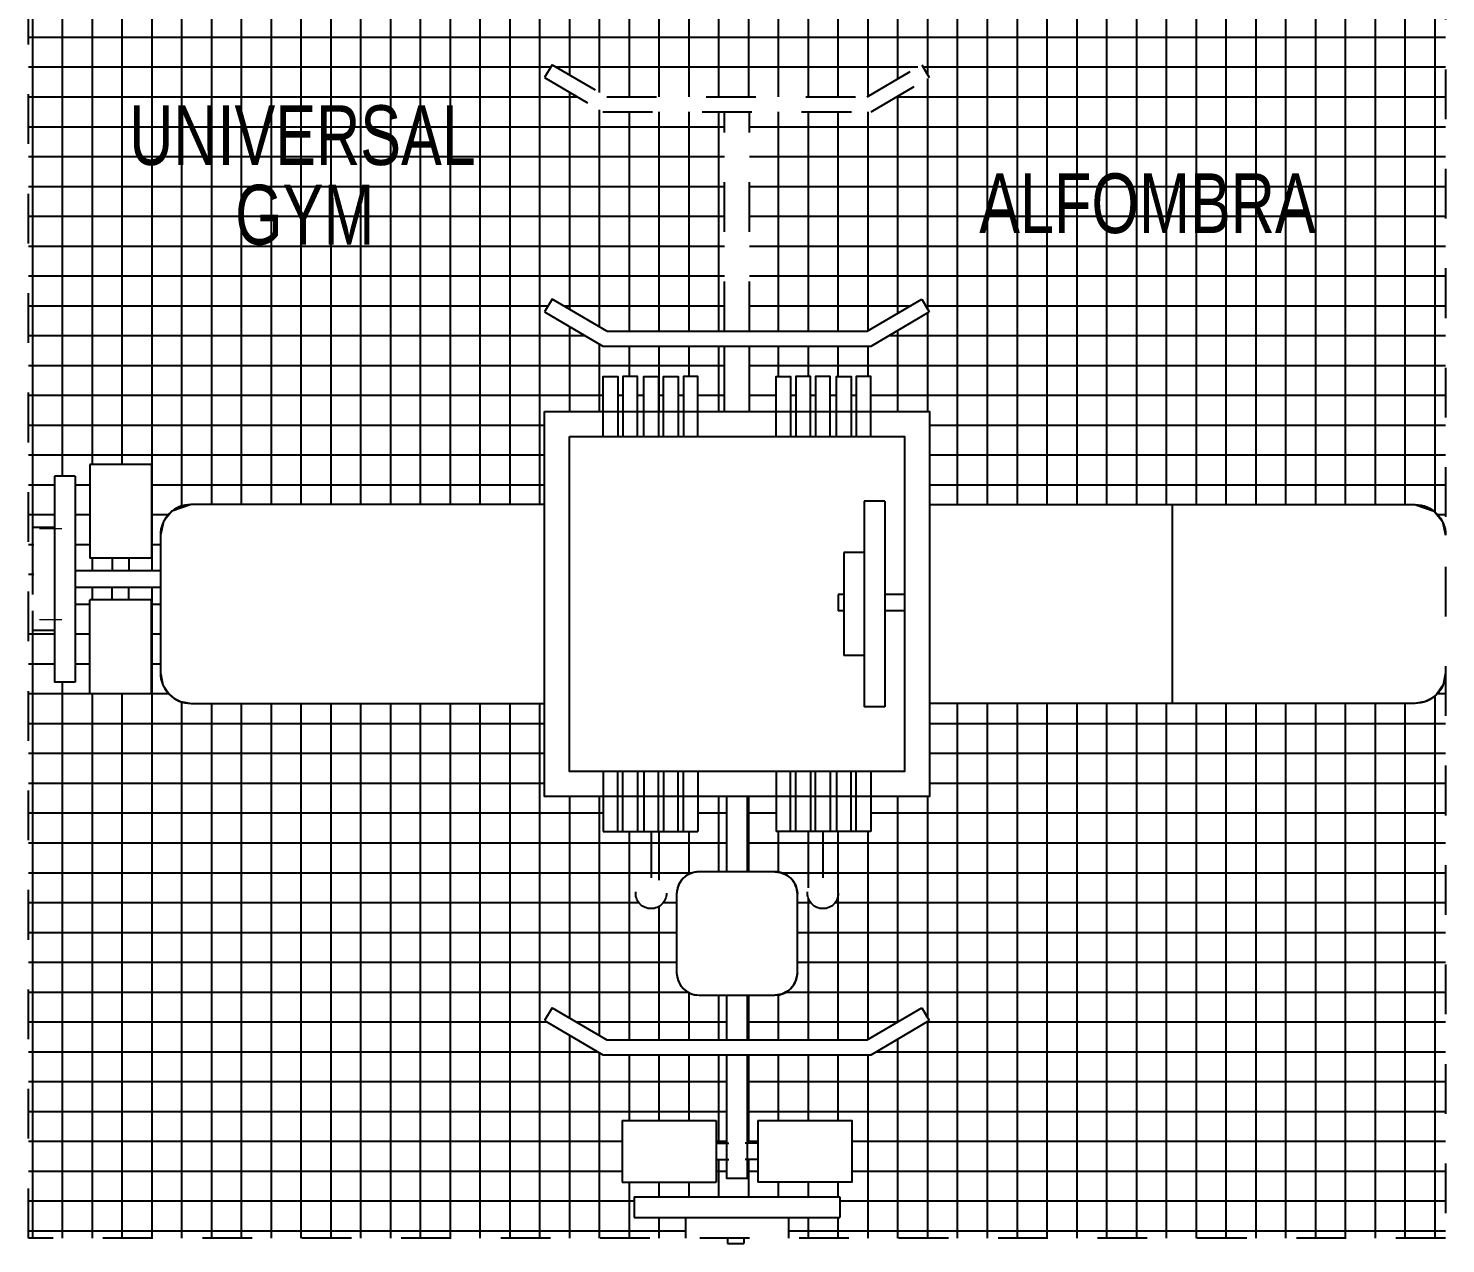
# Model space of a CAD drawing. Header units: metres. Extents: x -598 to 357, y -242 to 574.
# Drawn here: x -304.389 to -301.539, y 309.977 to 312.42 of the extents above; entities that cross this region are included whole.
import ezdxf

# ---------------------------------------------------------------- set-up
doc = ezdxf.new("R2010")
doc.units = ezdxf.units.M
doc.linetypes.add('HIDDEN', pattern=[0.375, 0.25, -0.125])
doc.layers.add('Muebles', color=1, linetype='Continuous')
doc.layers.add('xref_Nivel PB$0$T-texto', color=2, linetype='Continuous')
doc.layers.add('xref_Nivel TIPICO$0$P-puerta', color=1, linetype='Continuous', lineweight=18)
doc.styles.add('SWISS', font='swisscl.ttf')
pattern_1 = [(0, (2.700000000001182, -1.937597121896033), (1.332267629550188e-17, 0.06), []), (90, (2.700000000001182, -1.937597121896033), (-0.06, 1.699661669294394e-17), [])]

msp = doc.modelspace()

# ---------------------------------------------------------------- hatches: boundary and pattern name
at = {"layer": 'Muebles', "true_color": 0x7aafdf}
h = msp.add_hatch(dxfattribs=at)
h.set_pattern_fill('_USER', color=143, scale=0.06, angle=-1.272221872585407e-14, style=0, double=1, pattern_type=0)
h.set_pattern_definition(pattern_1)
edge = h.paths.add_edge_path()
edge.add_arc((-304.0615033807478, 311.4010087571564), 0.06169721256713956, 450.0000000000528, 539.9999999999472)
edge.add_line((-304.1232005933149, 311.4010087571565), (-304.123200593315, 311.3292654696447))
edge.add_line((-304.123200593315, 311.3292654696447), (-304.1866951120519, 311.3292654696448))
edge.add_line((-304.1866951120519, 311.3292654696448), (-304.1866951120521, 311.3546365376074))
edge.add_line((-304.1866951120521, 311.3546365376074), (-304.1411564872664, 311.3546365376072))
edge.add_line((-304.1411564872664, 311.3546365376072), (-304.1411564872657, 311.5434522662875))
edge.add_line((-304.1411564872657, 311.5434522662875), (-304.2653527366832, 311.5434522662875))
edge.add_line((-304.2653527366832, 311.5434522662875), (-304.2653527366834, 311.3546365376077))
edge.add_line((-304.2653527366834, 311.3546365376077), (-304.2198141118971, 311.3546365376075))
edge.add_line((-304.2198141118971, 311.3546365376075), (-304.2198141118977, 311.329265469645))
edge.add_line((-304.2198141118977, 311.329265469645), (-304.2947203200704, 311.3292654696451))
edge.add_line((-304.2947203200704, 311.3292654696451), (-304.29472032007, 311.5196997187513))
edge.add_line((-304.29472032007, 311.5196997187513), (-304.3361190698744, 311.5196997187514))
edge.add_line((-304.3361190698744, 311.5196997187514), (-304.3361190698748, 311.4162028442375))
edge.add_line((-304.3361190698748, 311.4162028442375), (-304.3775178196811, 311.4162028442376))
edge.add_line((-304.3775178196811, 311.4162028442376), (-304.3775178196812, 311.2819825847487))
edge.add_line((-304.3775178196812, 311.2819825847487), (-304.3886908235602, 311.2819825847466))
edge.add_line((-304.3886908235602, 311.2819825847466), (-304.3886908235603, 312.5377059697227))
edge.add_line((-304.3886908235603, 312.5377059697227), (-301.5386908235607, 312.5377059697228))
edge.add_line((-301.5386908235607, 312.5377059697228), (-301.5386908235604, 311.4010087571561))
edge.add_arc((-301.6003880361275, 311.4010087571562), 0.06169721256702587, 359.9999999999472, 450.0000000003167)
edge.add_line((-301.6003880361278, 311.4627059697232), (-302.5767217578712, 311.462705969723))
edge.add_line((-302.5767217578712, 311.462705969723), (-302.5767217578713, 311.6496750354123))
edge.add_line((-302.5767217578713, 311.6496750354123), (-302.6945793724391, 311.6496750354123))
edge.add_line((-302.6945793724391, 311.6496750354123), (-302.694579372439, 311.7203292343076))
edge.add_line((-302.694579372439, 311.7203292343076), (-302.7237575824612, 311.7203292343075))
edge.add_line((-302.7237575824612, 311.7203292343075), (-302.7237575824614, 311.6496750354121))
edge.add_line((-302.7237575824614, 311.6496750354121), (-302.7343353248083, 311.6496750354121))
edge.add_line((-302.7343353248083, 311.6496750354121), (-302.7343353248082, 311.7203292343074))
edge.add_line((-302.7343353248082, 311.7203292343074), (-302.7635135348303, 311.7203292343081))
edge.add_line((-302.7635135348303, 311.7203292343081), (-302.7635135348304, 311.6496750354121))
edge.add_line((-302.7635135348304, 311.6496750354121), (-302.7763413224172, 311.6496750354121))
edge.add_line((-302.7763413224172, 311.6496750354121), (-302.7763413224167, 311.7203292343073))
edge.add_line((-302.7763413224167, 311.7203292343073), (-302.8055195324389, 311.7203292343076))
edge.add_line((-302.8055195324389, 311.7203292343076), (-302.8055195324393, 311.6496750354121))
edge.add_line((-302.8055195324393, 311.6496750354121), (-302.8160972747861, 311.6496750354121))
edge.add_line((-302.8160972747861, 311.6496750354121), (-302.816097274786, 311.7203292343077))
edge.add_line((-302.816097274786, 311.7203292343077), (-302.8452754848082, 311.7203292343077))
edge.add_line((-302.8452754848082, 311.7203292343077), (-302.8452754848082, 311.6496750354121))
edge.add_line((-302.8452754848082, 311.6496750354121), (-302.8558532271553, 311.649675035412))
edge.add_line((-302.8558532271553, 311.649675035412), (-302.8558532271553, 311.7203292343081))
edge.add_line((-302.8558532271553, 311.7203292343081), (-302.8850314371771, 311.7203292343077))
edge.add_line((-302.8850314371771, 311.7203292343077), (-302.8850314371772, 311.6496750354121))
edge.add_line((-302.8850314371772, 311.6496750354121), (-302.9386908235606, 311.6496750354121))
edge.add_line((-302.9386908235606, 311.6496750354121), (-302.9386908235605, 311.7810395320836))
edge.add_line((-302.9386908235605, 311.7810395320836), (-302.6937100217983, 311.7810395320838))
edge.add_line((-302.6937100217983, 311.7810395320838), (-302.5769386819377, 311.8498323811519))
edge.add_line((-302.5769386819377, 311.8498323811519), (-302.592166356725, 311.8756803582594))
edge.add_line((-302.592166356725, 311.8756803582594), (-302.7018899106195, 311.8110395320837))
edge.add_line((-302.7018899106195, 311.8110395320837), (-302.9386908235604, 311.8110395320837))
edge.add_line((-302.9386908235604, 311.8110395320837), (-302.9386908235605, 312.2524472484191))
edge.add_line((-302.9386908235605, 312.2524472484191), (-302.6937100217983, 312.2524472484191))
edge.add_line((-302.6937100217983, 312.2524472484191), (-302.5769386819375, 312.3212400974872))
edge.add_line((-302.5769386819375, 312.3212400974872), (-302.592166356725, 312.3470880745951))
edge.add_line((-302.592166356725, 312.3470880745951), (-302.7018899106193, 312.282447248419))
edge.add_line((-302.7018899106193, 312.282447248419), (-303.2254917365013, 312.2824472484189))
edge.add_line((-303.2254917365013, 312.2824472484189), (-303.3352152903955, 312.3470880745952))
edge.add_line((-303.3352152903955, 312.3470880745952), (-303.3504429651829, 312.3212400974875))
edge.add_line((-303.3504429651829, 312.3212400974875), (-303.2336716253224, 312.2524472484192))
edge.add_line((-303.2336716253224, 312.2524472484192), (-302.9886908235605, 312.2524472484192))
edge.add_line((-302.9886908235605, 312.2524472484192), (-302.9886908235604, 311.8110395320837))
edge.add_line((-302.9886908235604, 311.8110395320837), (-303.2254917365015, 311.8110395320837))
edge.add_line((-303.2254917365015, 311.8110395320837), (-303.3352152903956, 311.8756803582597))
edge.add_line((-303.3352152903956, 311.8756803582597), (-303.3504429651831, 311.849832381152))
edge.add_line((-303.3504429651831, 311.849832381152), (-303.2336716253225, 311.7810395320838))
edge.add_line((-303.2336716253225, 311.7810395320838), (-302.9886908235605, 311.7810395320836))
edge.add_line((-302.9886908235605, 311.7810395320836), (-302.9886908235606, 311.649675035412))
edge.add_line((-302.9886908235606, 311.649675035412), (-303.0423502099429, 311.649675035412))
edge.add_line((-303.0423502099429, 311.649675035412), (-303.0423502099429, 311.7203292343081))
edge.add_line((-303.0423502099429, 311.7203292343081), (-303.0715284199649, 311.7203292343079))
edge.add_line((-303.0715284199649, 311.7203292343079), (-303.071528419965, 311.6496750354119))
edge.add_line((-303.071528419965, 311.6496750354119), (-303.082106162312, 311.6496750354119))
edge.add_line((-303.082106162312, 311.6496750354119), (-303.082106162312, 311.7203292343081))
edge.add_line((-303.082106162312, 311.7203292343081), (-303.1112843723341, 311.7203292343083))
edge.add_line((-303.1112843723341, 311.7203292343083), (-303.1112843723342, 311.6496750354119))
edge.add_line((-303.1112843723342, 311.6496750354119), (-303.1218621146807, 311.6496750354119))
edge.add_line((-303.1218621146807, 311.6496750354119), (-303.121862114681, 311.7203292343081))
edge.add_line((-303.121862114681, 311.7203292343081), (-303.1510403247033, 311.7203292343078))
edge.add_line((-303.1510403247033, 311.7203292343078), (-303.151040324703, 311.6496750354119))
edge.add_line((-303.151040324703, 311.6496750354119), (-303.1638681122898, 311.6496750354119))
edge.add_line((-303.1638681122898, 311.6496750354119), (-303.1638681122898, 311.7203292343084))
edge.add_line((-303.1638681122898, 311.7203292343084), (-303.1930463223118, 311.7203292343084))
edge.add_line((-303.1930463223118, 311.7203292343084), (-303.1930463223119, 311.6496750354119))
edge.add_line((-303.1930463223119, 311.6496750354119), (-303.2036240646589, 311.6496750354119))
edge.add_line((-303.2036240646589, 311.6496750354119), (-303.2036240646588, 311.7203292343083))
edge.add_line((-303.2036240646588, 311.7203292343083), (-303.232802274681, 311.7203292343084))
edge.add_line((-303.232802274681, 311.7203292343084), (-303.232802274681, 311.6496750354118))
edge.add_line((-303.232802274681, 311.6496750354118), (-303.3506598892496, 311.6496750354118))
edge.add_line((-303.3506598892496, 311.6496750354118), (-303.3506598892496, 311.4627059697231))
edge.add_line((-303.3506598892496, 311.4627059697231), (-304.0615033807478, 311.4627059697236))
h = msp.add_hatch(dxfattribs=at)
h.set_pattern_fill('_USER', color=143, scale=0.06, angle=-1.272221872585407e-14, style=0, double=1, pattern_type=0)
h.set_pattern_definition(pattern_1)
edge = h.paths.add_edge_path()
edge.add_line((-304.3886908235601, 309.9877059697224), (-304.3886908235602, 311.2488635849012))
edge.add_line((-304.3886908235602, 311.2488635849012), (-304.3775178196812, 311.2488635849029))
edge.add_line((-304.3775178196812, 311.2488635849029), (-304.3775178196815, 311.2092090952094))
edge.add_line((-304.3775178196815, 311.2092090952094), (-304.3361190698754, 311.2092090952095))
edge.add_line((-304.3361190698754, 311.2092090952095), (-304.3361190698755, 311.1057122206955))
edge.add_line((-304.3361190698755, 311.1057122206955), (-304.2947203200705, 311.1057122206952))
edge.add_line((-304.2947203200705, 311.1057122206952), (-304.2947203200702, 311.2961464698018))
edge.add_line((-304.2947203200702, 311.2961464698018), (-304.2198141118973, 311.2961464698016))
edge.add_line((-304.2198141118973, 311.2961464698016), (-304.2198141118977, 311.2707754018389))
edge.add_line((-304.2198141118977, 311.2707754018389), (-304.2653527366836, 311.270775401839))
edge.add_line((-304.2653527366836, 311.270775401839), (-304.2653527366836, 311.0819596731611))
edge.add_line((-304.2653527366836, 311.0819596731611), (-304.1411564872668, 311.0819596731608))
edge.add_line((-304.1411564872668, 311.0819596731608), (-304.1411564872664, 311.2707754018387))
edge.add_line((-304.1411564872664, 311.2707754018387), (-304.1866951120521, 311.2707754018388))
edge.add_line((-304.1866951120521, 311.2707754018388), (-304.1866951120522, 311.2961464698013))
edge.add_line((-304.1866951120522, 311.2961464698013), (-304.123200593315, 311.2961464698012))
edge.add_line((-304.123200593315, 311.2961464698012), (-304.1232005933151, 311.1244031822901))
edge.add_arc((-304.0615033807481, 311.1244031822902), 0.06169721256702587, 180.0000000000528, 270.0000000000528)
edge.add_line((-304.061503380748, 311.0627059697231), (-303.3506598892496, 311.0627059697231))
edge.add_line((-303.3506598892496, 311.0627059697231), (-303.3506598892495, 310.8757369040335))
edge.add_line((-303.3506598892495, 310.8757369040335), (-303.2328022746815, 310.8757369040335))
edge.add_line((-303.2328022746815, 310.8757369040335), (-303.2328022746816, 310.8050827051382))
edge.add_line((-303.2328022746816, 310.8050827051382), (-303.2036240646592, 310.8050827051384))
edge.add_line((-303.2036240646592, 310.8050827051384), (-303.1364512196926, 310.8050827051387))
edge.add_line((-303.1364512196926, 310.8050827051387), (-303.1364512196925, 310.7120482181156))
edge.add_arc((-303.1364512196925, 310.6810743230889), 0.03097389502670467, 450, 630.0000000001052)
edge.add_arc((-303.1364512196926, 310.6810743230889), 0.03097389502670467, 270.0000000002103, 449.9999999998948)
edge.add_line((-303.1364512196925, 310.7120482181156), (-303.1364512196926, 310.8050827051389))
edge.add_line((-303.1364512196926, 310.8050827051389), (-303.1218621146815, 310.8050827051388))
edge.add_line((-303.1218621146815, 310.8050827051388), (-303.0423502099431, 310.8050827051388))
edge.add_line((-303.0423502099431, 310.8050827051388), (-303.0423502099432, 310.8757369040338))
edge.add_line((-303.0423502099432, 310.8757369040338), (-302.984749439678, 310.8757369040338))
edge.add_line((-302.984749439678, 310.8757369040338), (-302.984749439678, 310.7243992160607))
edge.add_line((-302.984749439678, 310.7243992160607), (-303.0398119122463, 310.7243992160606))
edge.add_arc((-303.0398119122465, 310.679114386705), 0.04528482935558031, 449.9999999997842, 539.9999999999281)
edge.add_line((-303.0850967416021, 310.6791143867051), (-303.0850967416021, 310.5213275584911))
edge.add_arc((-303.0398119122463, 310.521327558491), 0.04528482935580769, 539.9999999998561, 630)
edge.add_line((-303.0398119122463, 310.4760427291353), (-302.9847494396778, 310.4760427291353))
edge.add_line((-302.9847494396778, 310.4760427291353), (-302.9847494396778, 310.386351146374))
edge.add_line((-302.9847494396778, 310.386351146374), (-303.2254917365013, 310.3863511463739))
edge.add_line((-303.2254917365013, 310.3863511463739), (-303.3352152903954, 310.45099197255))
edge.add_line((-303.3352152903954, 310.45099197255), (-303.3504429651829, 310.4251439954423))
edge.add_line((-303.3504429651829, 310.4251439954423), (-303.2336716253222, 310.3563511463743))
edge.add_line((-303.2336716253222, 310.3563511463743), (-302.9847494396779, 310.3563511463742))
edge.add_line((-302.9847494396779, 310.3563511463742), (-302.9847494396778, 310.1785286773519))
edge.add_line((-302.9847494396778, 310.1785286773519), (-303.0056213914447, 310.1785286773519))
edge.add_line((-303.0056213914447, 310.1785286773519), (-303.0056213914446, 310.2240673021378))
edge.add_line((-303.0056213914446, 310.2240673021378), (-303.1944371201246, 310.2240673021377))
edge.add_line((-303.1944371201246, 310.2240673021377), (-303.1944371201248, 310.0998710527207))
edge.add_line((-303.1944371201248, 310.0998710527207), (-303.0056213914448, 310.0998710527203))
edge.add_line((-303.0056213914448, 310.0998710527203), (-303.0056213914447, 310.1454096775066))
edge.add_line((-303.0056213914447, 310.1454096775066), (-302.9847494396778, 310.1454096775063))
edge.add_line((-302.9847494396778, 310.1454096775063), (-302.9847494396778, 310.1078943798182))
edge.add_line((-302.9847494396778, 310.1078943798182), (-302.9426322074432, 310.1078943798182))
edge.add_line((-302.9426322074432, 310.1078943798182), (-302.9426322074431, 310.1454096775063))
edge.add_line((-302.9426322074431, 310.1454096775063), (-302.9217602556763, 310.1454096775064))
edge.add_line((-302.9217602556763, 310.1454096775064), (-302.9217602556764, 310.0998710527206))
edge.add_line((-302.9217602556764, 310.0998710527206), (-302.7329445269982, 310.0998710527204))
edge.add_line((-302.7329445269982, 310.0998710527204), (-302.7329445269979, 310.2240673021374))
edge.add_line((-302.7329445269979, 310.2240673021374), (-302.9217602556761, 310.2240673021376))
edge.add_line((-302.9217602556761, 310.2240673021376), (-302.9217602556762, 310.1785286773518))
edge.add_line((-302.9217602556762, 310.1785286773518), (-302.9426322074432, 310.1785286773517))
edge.add_line((-302.9426322074432, 310.1785286773517), (-302.9426322074432, 310.356351146374))
edge.add_line((-302.9426322074432, 310.356351146374), (-302.6937100217982, 310.3563511463739))
edge.add_line((-302.6937100217982, 310.3563511463739), (-302.5769386819374, 310.4251439954421))
edge.add_line((-302.5769386819374, 310.4251439954421), (-302.592166356725, 310.4509919725497))
edge.add_line((-302.592166356725, 310.4509919725497), (-302.7018899106192, 310.386351146374))
edge.add_line((-302.7018899106192, 310.386351146374), (-302.9426322074431, 310.3863511463739))
edge.add_line((-302.9426322074431, 310.3863511463739), (-302.9426322074432, 310.4760427291354))
edge.add_line((-302.9426322074432, 310.4760427291354), (-302.8875697348747, 310.4760427291354))
edge.add_arc((-302.8875697348747, 310.5213275584911), 0.045284829355694, 270, 360.0000000000719)
edge.add_line((-302.842284905519, 310.5213275584911), (-302.8422849055189, 310.679114386705))
edge.add_arc((-302.8875697348746, 310.6791143867051), 0.045284829355694, 359.9999999998562, 450.0000000001438)
edge.add_line((-302.8875697348747, 310.7243992160608), (-302.9426322074431, 310.7243992160607))
edge.add_line((-302.9426322074431, 310.7243992160607), (-302.9426322074432, 310.8757369040338))
edge.add_line((-302.9426322074432, 310.8757369040338), (-302.8850314371776, 310.8757369040339))
edge.add_line((-302.8850314371776, 310.8757369040339), (-302.8850314371775, 310.8050827051388))
edge.add_line((-302.8850314371775, 310.8050827051388), (-302.8558532271554, 310.8050827051385))
edge.add_line((-302.8558532271554, 310.8050827051385), (-302.7909304274284, 310.8050827051385))
edge.add_line((-302.7909304274284, 310.8050827051385), (-302.7909304274286, 310.7120482181157))
edge.add_arc((-302.7909304274286, 310.6810743230891), 0.03097389502664782, 449.9999999998948, 630)
edge.add_arc((-302.7909304274287, 310.681074323089), 0.03097389502653414, 270.0000000001052, 449.9999999997897)
edge.add_line((-302.7909304274286, 310.7120482181155), (-302.7909304274284, 310.8050827051388))
edge.add_line((-302.7909304274284, 310.8050827051388), (-302.7763413224172, 310.8050827051388))
edge.add_line((-302.7763413224172, 310.8050827051388), (-302.6945793724394, 310.8050827051387))
edge.add_line((-302.6945793724394, 310.8050827051387), (-302.6945793724395, 310.875736904034))
edge.add_line((-302.6945793724395, 310.875736904034), (-302.5767217578712, 310.875736904034))
edge.add_line((-302.5767217578712, 310.875736904034), (-302.5767217578712, 311.0627059697229))
edge.add_line((-302.5767217578712, 311.0627059697229), (-301.6003880361275, 311.0627059697227))
edge.add_arc((-301.6003880361274, 311.1244031822897), 0.06169721256696903, 269.9999999998944, 360)
edge.add_line((-301.5386908235604, 311.1244031822897), (-301.5386908235602, 309.9877059697228))
edge.add_line((-301.5386908235602, 309.9877059697228), (-302.8601939490467, 309.9877059697226))
edge.add_line((-302.8601939490467, 309.9877059697226), (-302.8601939490463, 310.0291047195288))
edge.add_line((-302.8601939490463, 310.0291047195288), (-302.7566970745328, 310.0291047195286))
edge.add_line((-302.7566970745328, 310.0291047195286), (-302.7566970745323, 310.0705034693336))
edge.add_line((-302.7566970745323, 310.0705034693336), (-303.1706845725885, 310.0705034693338))
edge.add_line((-303.1706845725885, 310.0705034693338), (-303.1706845725884, 310.0291047195291))
edge.add_line((-303.1706845725884, 310.0291047195291), (-303.0671876980745, 310.029104719529))
edge.add_line((-303.0671876980745, 310.029104719529), (-303.0671876980745, 309.9877059697225))
edge.add_line((-303.0671876980745, 309.9877059697225), (-304.3886908235601, 309.9877059697224))

# ---------------------------------------------------------------- linework, layer by layer
at = {"layer": 'Muebles', "color": 1, "linetype": 'HIDDEN', "ltscale": 0.3}
for p, q in [((-303.3352152903952, 312.347088074595), (-303.3504429651828, 312.3212400974874)), ((-302.5921663567248, 312.347088074595), (-302.5769386819373, 312.3212400974871)), ((-302.9886908235603, 311.8110395320834), (-302.9886908235603, 312.2524472484184)), ((-302.9386908235603, 311.8110395320837), (-302.9386908235604, 312.2524472484183)), ((-303.1364512196925, 310.8050827051385), (-303.1364512196923, 310.7120482181155)), ((-302.7909304274283, 310.8050827051388), (-302.7909304274285, 310.7120482181154))]:
    msp.add_line(p, q, dxfattribs=at)
at = {"layer": 'Muebles', "color": 1}
for p, q in [((-302.9886908235604, 311.6496750354121), (-302.9886908235603, 311.781039532083)), ((-302.9386908235604, 311.6496750354119), (-302.9386908235604, 311.7810395320827)), ((-304.1411564872657, 311.5434522662875), (-304.2653527366832, 311.5434522662875)), ((-304.2653527366832, 311.5434522662875), (-304.2653527366835, 311.3546365376077)), ((-304.1411564872657, 311.5434522662875), (-304.1411564872662, 311.3546365376072)), ((-304.29472032007, 311.5196997187513), (-304.3361190698744, 311.5196997187514)), ((-304.3361190698744, 311.5196997187514), (-304.3361190698752, 311.1057122206955)), ((-304.29472032007, 311.5196997187513), (-304.2947203200704, 311.1057122206952)), ((-302.666277780604, 311.4696997187517), (-302.7076765304084, 311.4696997187517)), ((-302.7076765304084, 311.4696997187517), (-302.7076765304092, 311.0557122206957)), ((-302.666277780604, 311.4696997187517), (-302.6662777806046, 311.0557122206957)), ((-302.0885548969994, 311.462705969723), (-302.0885548969994, 311.0627059697228)), ((-304.3361190698744, 311.4162028442374), (-304.3775178196809, 311.4162028442377)), ((-302.7076765304086, 311.3662028442376), (-302.7490752802148, 311.3662028442379)), ((-302.7490752802148, 311.3662028442379), (-302.7490752802155, 311.1592090952099)), ((-304.1411564872662, 311.3546365376072), (-304.2653527366835, 311.3546365376077)), ((-304.2198141118973, 311.3546365376075), (-304.2198141118975, 311.329265469645)), ((-304.186695112052, 311.3546365376073), (-304.1866951120518, 311.329265469645)), ((-304.1866951120521, 311.3497321482756), (-304.1866951120521, 311.3497321482756)), ((-304.1232005933152, 311.3292654696447), (-304.2947203200702, 311.3292654696452)), ((-304.1232005933149, 311.2961464698011), (-304.2947203200704, 311.2961464698018)), ((-304.2198141118975, 311.2707754018389), (-304.2198141118974, 311.2961464698013)), ((-304.1866951120521, 311.270775401839), (-304.1866951120521, 311.2961464698013)), ((-302.7602482840942, 311.2819825847469), (-302.7602482840942, 311.2488635849035)), ((-302.7490752802153, 311.2819825847491), (-302.7602482840942, 311.2819825847469)), ((-302.6267217578711, 311.2819825847491), (-302.6662777806044, 311.2819825847471)), ((-304.2653527366835, 311.0819596731611), (-304.2653527366834, 311.270775401839)), ((-304.1411564872664, 311.2707754018387), (-304.2653527366834, 311.270775401839)), ((-304.1866951120521, 311.2756797911728), (-304.1866951120521, 311.2756797911728)), ((-304.1411564872666, 311.0819596731608), (-304.1411564872664, 311.2707754018387)), ((-302.7490752802152, 311.2488635849035), (-302.7602482840942, 311.2488635849017)), ((-302.6267217578712, 311.2488635849034), (-302.6662777806043, 311.2488635849017)), ((-304.3361190698749, 311.2092090952095), (-304.3775178196813, 311.2092090952094)), ((-302.7076765304091, 311.1592090952099), (-302.7490752802155, 311.1592090952099)), ((-304.2947203200704, 311.1057122206952), (-304.3361190698752, 311.1057122206955)), ((-304.1411564872666, 311.0819596731608), (-304.2653527366835, 311.0819596731611)), ((-302.6662777806046, 311.0557122206957), (-302.7076765304092, 311.0557122206957)), ((-303.3352152903951, 310.4509919725501), (-303.3504429651828, 310.4251439954422)), ((-302.5921663567249, 310.4509919725497), (-302.5769386819373, 310.4251439954418)), ((-303.1944371201245, 310.2240673021377), (-303.0056213914444, 310.2240673021377)), ((-303.1944371201245, 310.2240673021377), (-303.1944371201247, 310.0998710527206)), ((-303.0056213914444, 310.2240673021377), (-303.0056213914446, 310.0998710527202)), ((-302.921760255676, 310.2240673021375), (-302.9217602556762, 310.0998710527204)), ((-303.0056213914444, 310.1785286773517), (-302.9802503234819, 310.1785286773517)), ((-303.0007170021127, 310.1785286773517), (-303.0007170021127, 310.1785286773517)), ((-302.9217602556761, 310.1785286773517), (-302.9471313236385, 310.1785286773517)), ((-302.9266646450099, 310.1785286773515), (-302.9266646450099, 310.1785286773515)), ((-303.0056213914444, 310.1454096775065), (-302.9802503234821, 310.1454096775061)), ((-302.9217602556761, 310.1454096775063), (-302.9471313236385, 310.1454096775062)), ((-303.1944371201247, 310.0998710527206), (-303.0056213914446, 310.0998710527202)), ((-303.1706845725883, 310.0705034693337), (-303.1706845725882, 310.029104719529)), ((-303.1706845725883, 310.0705034693337), (-302.7566970745322, 310.0705034693335)), ((-302.7566970745322, 310.0705034693335), (-302.7566970745326, 310.0291047195284)), ((-303.1706845725882, 310.029104719529), (-302.7566970745326, 310.0291047195284)), ((-303.0671876980744, 310.029104719529), (-303.0671876980744, 309.987705969723)), ((-302.8601939490462, 310.0291047195288), (-302.8601939490464, 309.9877059697224)), ((-302.9829674385856, 309.9877059697228), (-302.9829674385835, 309.9765329658434)), ((-302.9829674385835, 309.9765329658434), (-302.94984843874, 309.9765329658437)), ((-302.9498484387399, 309.9877059697226), (-302.9498484387382, 309.9765329658435))]:
    msp.add_line(p, q, dxfattribs=at)
at = {"layer": 'Muebles', "color": 1, "linetype": 'HIDDEN', "ltscale": 0.3}
msp.add_lwpolyline([(-304.3886908235602, 312.5377059697226), (-301.5386908235606, 312.5377059697227), (-301.53869082356, 309.9877059697226), (-304.3886908235599, 309.9877059697223)], close=True, dxfattribs=at)
for points in [[(-303.3352152903952, 312.347088074595), (-303.2254917365011, 312.2824472484189), (-302.7018899106191, 312.2824472484189), (-302.592166356725, 312.3470880745949)], [(-303.3504429651828, 312.3212400974874), (-303.2336716253222, 312.2524472484192), (-302.693710021798, 312.2524472484189), (-302.5769386819375, 312.321240097487)]]:
    msp.add_lwpolyline(points, dxfattribs=at)
at = {"layer": 'Muebles', "color": 1}
for points in [[(-303.225491736501, 311.8110395320838), (-303.3352152903951, 311.8756803582597), (-303.3504429651827, 311.849832381152)], [(-303.3504429651829, 311.849832381152), (-303.2336716253224, 311.7810395320836), (-302.6937100217982, 311.7810395320836), (-302.5769386819376, 311.8498323811517)], [(-303.2254917365013, 311.8110395320836), (-302.7018899106193, 311.8110395320836), (-302.592166356725, 311.8756803582593)], [(-302.5921663567245, 311.8756803582593), (-302.5769386819372, 311.8498323811515)], [(-303.2328022746809, 311.5996750354132), (-303.2328022746809, 311.7203292343083), (-303.2036240646586, 311.7203292343083), (-303.2036240646589, 311.5996750354129)], [(-303.1638681122897, 311.5996750354126), (-303.1638681122897, 311.7203292343083), (-303.1930463223117, 311.7203292343082), (-303.1930463223118, 311.599675035413)], [(-303.1510403247026, 311.5996750354126), (-303.1510403247032, 311.7203292343078), (-303.1218621146809, 311.7203292343078), (-303.1218621146804, 311.5996750354129)], [(-303.1112843723342, 311.5996750354129), (-303.1112843723339, 311.7203292343082), (-303.0821061623118, 311.7203292343079), (-303.0821061623118, 311.5996750354124)], [(-303.0423502099428, 311.5996750354129), (-303.0423502099428, 311.7203292343081), (-303.0715284199648, 311.7203292343078), (-303.071528419965, 311.5996750354126)], [(-302.8850314371772, 311.5996750354125), (-302.885031437177, 311.7203292343076), (-302.855853227155, 311.7203292343078), (-302.8558532271551, 311.5996750354124)], [(-302.8160972747859, 311.5996750354122), (-302.8160972747859, 311.7203292343076), (-302.845275484808, 311.7203292343076), (-302.8452754848079, 311.5996750354124)], [(-302.7763413224174, 311.5996750354122), (-302.7763413224166, 311.7203292343071), (-302.8055195324388, 311.7203292343075), (-302.8055195324395, 311.5996750354122)], [(-302.7635135348303, 311.5996750354123), (-302.7635135348301, 311.7203292343078), (-302.734335324808, 311.7203292343074), (-302.7343353248082, 311.5996750354122)], [(-302.694579372439, 311.5996750354123), (-302.6945793724389, 311.7203292343075), (-302.723757582461, 311.7203292343074), (-302.7237575824612, 311.5996750354124)], [(-304.061503380747, 311.4627059697251), (-304.0999262223576, 311.4492812263418), (-304.1166556945707, 311.4286632019807), (-304.1232005933142, 311.4010087571582)], [(-301.6003880361273, 311.4627059697231), (-301.5619651945167, 311.4492812263397), (-301.5452357223038, 311.4286632019786), (-301.5386908235603, 311.4010087571563)], [(-304.1232005933148, 311.1244031822916), (-304.118312545973, 311.1003352620461), (-304.1051298981341, 311.0807766649052), (-304.0964060329622, 311.0735273441467), (-304.0827638876471, 311.066484818322), (-304.0615033807478, 311.0627059697247)], [(-301.5386908235599, 311.1244031822895), (-301.5435788709019, 311.100335262044), (-301.5567615187406, 311.0807766649031), (-301.5654853839126, 311.0735273441448), (-301.5791275292277, 311.06648481832), (-301.6003880361271, 311.0627059697226)], [(-303.2328022746813, 310.9257369040335), (-303.2328022746814, 310.8050827051381)], [(-303.203624064659, 310.8050827051383), (-303.2036240646592, 310.9257369040334)], [(-303.1930463223122, 310.8050827051382), (-303.1930463223121, 310.9257369040335)], [(-303.1638681122901, 310.9257369040337), (-303.1638681122901, 310.8050827051383)], [(-303.1510403247029, 310.9257369040337), (-303.1510403247036, 310.8050827051388)], [(-303.1218621146814, 310.8050827051387), (-303.1218621146807, 310.9257369040337)], [(-303.1112843723345, 310.9257369040335), (-303.1112843723343, 310.8050827051383)], [(-303.0821061623122, 310.8050827051385), (-303.0821061623122, 310.9257369040338)], [(-303.0715284199651, 310.8050827051383), (-303.0715284199653, 310.9257369040337)], [(-303.0423502099431, 310.9257369040335), (-303.042350209943, 310.8050827051383)], [(-302.8850314371775, 310.9257369040337), (-302.8850314371774, 310.8050827051387)], [(-302.8558532271553, 310.8050827051384), (-302.8558532271553, 310.9257369040336)], [(-302.8452754848083, 310.8050827051385), (-302.8452754848084, 310.925736904034)], [(-302.8160972747862, 310.9257369040338), (-302.8160972747862, 310.8050827051385)], [(-302.8055195324392, 310.8050827051387), (-302.8055195324399, 310.9257369040337)], [(-302.7763413224177, 310.9257369040342), (-302.7763413224171, 310.8050827051388)], [(-302.7635135348305, 310.9257369040336), (-302.7635135348305, 310.8050827051383)], [(-302.7343353248084, 310.8050827051384), (-302.7343353248086, 310.9257369040338)], [(-302.7237575824613, 310.8050827051385), (-302.7237575824614, 310.9257369040338)], [(-302.6945793724394, 310.9257369040336), (-302.6945793724393, 310.8050827051385)], [(-302.9847494396778, 310.8757369040335), (-302.9847494396778, 310.7243992160604)], [(-302.942632207443, 310.7243992160604), (-302.9426322074431, 310.8757369040338)], [(-303.2328022746813, 310.8050827051389), (-303.0423502099431, 310.8050827051388)], [(-302.6945793724389, 310.8050827051385), (-302.8850314371771, 310.8050827051388)], [(-303.0398119122462, 310.7243992160609), (-303.0507528659966, 310.7230576603746), (-303.0600744328722, 310.7196131030753), (-303.0670944409322, 310.7152582575307), (-303.0751663989378, 310.7074123732154), (-303.0811069039178, 310.6977003876903), (-303.0846786995149, 310.685253374404), (-303.085096741602, 310.6791143867051)], [(-302.8875697348741, 310.7243992160608), (-302.8766287811239, 310.7230576603746), (-302.8673072142481, 310.7196131030752), (-302.8602872061882, 310.7152582575306), (-302.8522152481826, 310.7074123732154), (-302.8462747432025, 310.6977003876902), (-302.8427029476055, 310.6852533744039), (-302.8422849055185, 310.6791143867047)], [(-303.0850967416022, 310.5213275584911), (-303.0829289326697, 310.5074842092001), (-303.0781250249455, 310.4971858691325), (-303.0718331221688, 310.489306348569), (-303.0654457360101, 310.483996300154), (-303.0541260767395, 310.47836454574), (-303.0398119122465, 310.4760427291353)], [(-302.8422849055185, 310.521327558491), (-302.844452714451, 310.5074842092), (-302.8492566221752, 310.4971858691324), (-302.8555485249519, 310.4893063485687), (-302.8619359111105, 310.483996300154), (-302.8732555703813, 310.4783645457399), (-302.8875697348742, 310.4760427291353)], [(-302.9847494396777, 310.4760427291354), (-302.9847494396777, 310.3863511463739)], [(-302.942632207443, 310.386351146374), (-302.9426322074431, 310.4760427291351)], [(-303.3504429651828, 310.4251439954422), (-303.2336716253222, 310.3563511463742), (-302.693710021798, 310.3563511463739), (-302.5769386819375, 310.4251439954418)], [(-303.3352152903953, 310.4509919725498), (-303.2254917365011, 310.3863511463738), (-302.7018899106191, 310.3863511463739), (-302.592166356725, 310.4509919725496)], [(-302.9847494396777, 310.356351146374), (-302.9847494396777, 310.1078943798181), (-302.942632207443, 310.1078943798181), (-302.9426322074431, 310.356351146374)], [(-302.9217602556757, 310.2240673021376), (-302.7329445269975, 310.2240673021373), (-302.7329445269976, 310.0998710527204), (-302.9217602556758, 310.0998710527205)]]:
    msp.add_lwpolyline(points, dxfattribs=at)
for points in [[(-303.3506598892495, 311.6496750354117), (-302.5767217578712, 311.6496750354121), (-302.576721757871, 310.8757369040339), (-303.3506598892494, 310.8757369040334)], [(-303.3006598892495, 311.5996750354117), (-302.6267217578712, 311.5996750354121), (-302.626721757871, 310.9257369040338), (-303.3006598892495, 310.9257369040334)]]:
    msp.add_lwpolyline(points, close=True, dxfattribs=at)
for points in [[(-303.3506598892494, 311.462705969723), (-304.0615033807478, 311.4627059697235, 0.414213562373095), (-304.1232005933148, 311.4010087571563), (-304.1232005933149, 311.12440318229, 0.4142135623731767), (-304.0615033807479, 311.062705969723), (-303.3506598892494, 311.062705969723)], [(-302.5767217578712, 311.4627059697229), (-301.6003880361277, 311.4627059697231, -0.414213562373095), (-301.5386908235605, 311.4010087571563)], [(-301.5386908235604, 311.1244031822895, -0.4142135623731728), (-301.6003880361274, 311.0627059697226), (-302.5767217578712, 311.0627059697228)]]:
    msp.add_lwpolyline(points, format="xyb", dxfattribs=at)
msp.add_lwpolyline([(-303.0850967416019, 310.6791143867051), (-303.0850967416019, 310.521327558491, 0.4142135623730696), (-303.0398119122463, 310.4760427291351), (-302.8875697348745, 310.4760427291353, 0.4142135623731584), (-302.8422849055188, 310.521327558491), (-302.8422849055187, 310.6791143867048, 0.4142135623731049), (-302.8875697348744, 310.7243992160607), (-303.0398119122462, 310.7243992160605, 0.414213562373123)], format="xyb", close=True, dxfattribs=at)
at = {"layer": 'Muebles', "color": 1, "linetype": 'HIDDEN', "ltscale": 0.02}
for centre in [(-303.1364512196923, 310.6810743230888), (-302.7909304274285, 310.6810743230889)]:
    msp.add_circle(centre, 0.0309738950266365, dxfattribs=at)
at = {"layer": 'xref_Nivel TIPICO$0$P-puerta'}
for points in [[(-304.3662420806921, 311.4147564001821), (-304.321242080692, 311.4147564001821)], [(-304.321242080692, 311.2309603951825), (-304.3662420806921, 311.2309603951825)]]:
    msp.add_lwpolyline(points, dxfattribs=at)

# ---------------------------------------------------------------- texts
at = {"layer": 'xref_Nivel PB$0$T-texto', "style": 'SWISS'}
for s, p in [('UNIVERSAL', (-304.1858565511687, 312.1453608646314)), ('GYM', (-303.9729814873386, 311.9855193527957)), ('ALFOMBRA', (-302.4765833593084, 312.0084916319155))]:
    msp.add_text(s, height=0.12, dxfattribs=at).set_placement(p)

doc.saveas('drawing.dxf')
